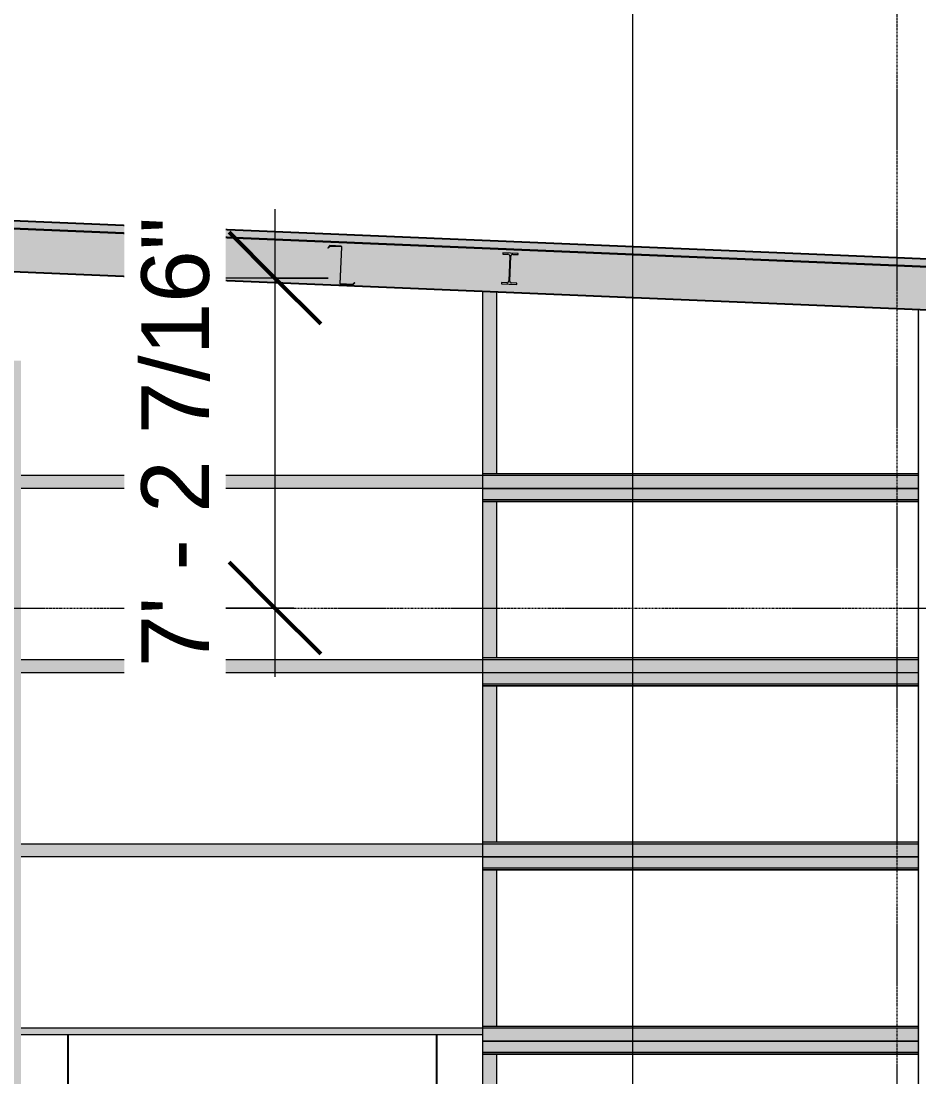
# Model space of a CAD drawing. Header units: inches. Extents: x -23227 to -2744, y -314 to 853.
# Drawn here: x -12691.6 to -12456.6, y 135.3 to 411.7 of the extents above; entities that cross this region are included whole.
import ezdxf

# ---------------------------------------------------------------- set-up
doc = ezdxf.new("R2010")
doc.units = ezdxf.units.IN
doc.header["$MEASUREMENT"] = 0
doc.linetypes.add('Grid Line 1_2_', pattern=[0.875, 0.5, -0.125, 0.125, -0.125])
for name, color, linetype, lineweight in [('A-ANNO-DIMS', 211, 'Continuous', 9), ('A-ANNO-DIMS-192', 211, 'Continuous', 9), ('A-CLNG', 13, 'Continuous', 9), ('A-CLNG-PATT', 13, 'Continuous', 9), ('A-FLOR-LEVL', 51, 'Continuous', 9), ('A-GLAZ-CWMG', 51, 'Continuous', 9), ('A-ROOF', 132, 'Continuous', 9), ('A-WALL-PATT', 111, 'Continuous', 25), ('G-ANNO-SYMB', 111, 'Continuous', 9), ('L-SITE-WALL', 31, 'Continuous', 9), ('S-BEAM', 12, 'Continuous', 9), ('S-COLS', 52, 'Continuous', 9), ('S-GRID', 1, 'Continuous', 9)]:
    doc.layers.add(name, color=color, linetype=linetype, lineweight=lineweight)
doc.styles.add('Arial_2', font='arial.ttf', dxfattribs={"height": 17.703593})
doc.dimstyles.new('Linear_-_3_32__Arial', dxfattribs={"dimscale": 12, "dimtxt": 18, "dimasz": 2, "dimexe": 1.5, "dimexo": 1, "dimgap": 1, "dimtad": 1, "dimdec": 4, "dimrnd": 0.0625, "dimzin": 1, "dimdsep": 46, "dimlunit": 4, "dimtxsty": 'Arial_2', "dimblk1": 'OBLIQUE', "dimblk2": 'OBLIQUE', "dimsah": 1, "dimcen": 0.09, "dimdle": 1.5, "dimazin": 0, "dimtfac": 1, "dimtdec": 4, "dimtix": 1, "dimtmove": 0, "dimatfit": 3, "dimfxl": 1, "dimtvp": 1, "dimtfill": 1, "dimfrac": 2, "dimtolj": 1, "dimtzin": 0, "dimarcsym": 2})

# ---------------------------------------------------------------- blocks, each defined once
blk = doc.blocks.new('Rectangular Mullion - Profile_Polycarbonate_right-1189761-Section 5')
at = {"layer": 'A-GLAZ-CWMG'}
h = blk.add_hatch(color=256, dxfattribs=at)
h.paths.add_polyline_path([(22233.68, 0), (22237.3, 0), (22237.3, 47.7), (22233.68, 47.7)], flags=0)
h.paths.add_polyline_path([(22237.3, 55.05), (22237.3, 96.32), (22233.68, 96.32), (22233.68, 55.05)], flags=0)
h.paths.add_polyline_path([(22233.68, 103.68), (22237.3, 103.68), (22237.3, 141.19), (22233.68, 141.19)], flags=0)
h.paths.add_polyline_path([(22237.3, 148.54), (22237.3, 189.44), (22233.68, 189.44), (22233.68, 148.54)], flags=0)
h.paths.add_polyline_path([(22233.68, 196.79), (22237.3, 196.79), (22237.3, 237.69), (22233.68, 237.69), (22233.68, 232.73)], flags=0)
h.paths.add_polyline_path([(22237.3, 245.04), (22237.3, 285.94), (22233.68, 285.94), (22233.68, 245.04)], flags=0)
h.paths.add_polyline_path([(22237.3, 293.29), (22237.3, 340.85), (22233.68, 341), (22233.68, 293.29)], flags=0)
for p, q in [((22237.3, 293.29), (22237.3, 340.85)), ((22237.3, 245.04), (22237.3, 285.94)), ((22237.3, 196.79), (22237.3, 237.69)), ((22237.3, 148.54), (22237.3, 189.44)), ((22237.3, 103.68), (22237.3, 141.19))]:
    blk.add_line(p, q, dxfattribs=at)
blk = doc.blocks.new('Girt_Z - 10_D-1223970-Section 5')
at = {"layer": 'S-BEAM'}
h = blk.add_hatch(color=256, dxfattribs=at)
h.paths.add_polyline_path([(22347.55, 144.69), (22347.55, 148.06), (22112.8, 148.06), (22112.8, 146.25), (22233.68, 146.25), (22233.68, 144.69), (22336.75, 144.69)], flags=0)
h.paths.add_polyline_path([(21174.74, 146.25), (21379.05, 146.25), (21379.05, 148.06), (21146.8, 148.06), (21146.8, 146.25)], flags=0)
h.paths.add_polyline_path([(21484.61, 146.25), (21621.3, 146.25), (21621.3, 148.06), (21391.05, 148.06), (21391.05, 146.25)], flags=0)
h.paths.add_polyline_path([(21631.3, 146.25), (21861.55, 146.25), (21861.55, 148.06), (21631.3, 148.06)], flags=0)
h.paths.add_polyline_path([(22104.8, 146.25), (22104.8, 148.06), (21873.55, 148.06), (21873.55, 146.25), (22104.35, 146.25)], flags=0)
for points in [[(22336.75, 148.06), (22347.55, 148.06), (22347.55, 148.54), (22233.68, 148.54), (22233.68, 148.06), (22259.28, 148.06)], [(22336.75, 141.72), (22347.55, 141.72), (22347.55, 144.61), (22233.68, 144.61), (22233.68, 141.72), (22259.28, 141.72)], [(22336.75, 141.27), (22347.55, 141.27), (22347.55, 141.72), (22233.68, 141.72), (22233.68, 141.27), (22259.28, 141.27)]]:
    blk.add_hatch(color=256, dxfattribs=at).paths.add_polyline_path(points, flags=0)
for p, q in [((22112.8, 148.06), (22347.55, 148.06)), ((22233.68, 148.54), (22347.55, 148.54)), ((22233.68, 144.69), (22347.55, 144.69)), ((22233.68, 144.61), (22347.55, 144.61)), ((22233.68, 141.72), (22347.55, 141.72)), ((22233.68, 141.27), (22347.55, 141.27)), ((22233.68, 141.19), (22347.55, 141.19))]:
    blk.add_line(p, q, dxfattribs=at)
blk = doc.blocks.new('Girt_Z - 10_D-1223971-Section 5')
at = {"layer": 'S-BEAM'}
h = blk.add_hatch(color=256, dxfattribs=at)
h.paths.add_polyline_path([(21391.05, 241.19), (21621.3, 241.19), (21621.3, 244.56), (21391.05, 244.56)], flags=0)
h.paths.add_polyline_path([(21631.3, 241.19), (21861.55, 241.19), (21861.55, 244.56), (21631.3, 244.56)], flags=0)
h.paths.add_polyline_path([(22336.75, 241.19), (22347.55, 241.19), (22347.55, 244.56), (22112.8, 244.56), (22112.8, 241.19), (22259.28, 241.19)], flags=0)
h.paths.add_polyline_path([(22104.8, 241.19), (22104.8, 244.56), (21873.55, 244.56), (21873.55, 241.19), (22104.35, 241.19)], flags=0)
for points in [[(22347.55, 244.56), (22347.55, 245.04), (22233.68, 245.04), (22233.68, 244.56), (22336.75, 244.56)], [(22347.55, 238.22), (22347.55, 241.11), (22233.68, 241.11), (22233.68, 238.22), (22336.75, 238.22)], [(22347.55, 237.77), (22347.55, 238.22), (22233.68, 238.22), (22233.68, 237.77), (22336.75, 237.77)], [(22347.55, 237.69), (22347.55, 237.77), (22336.75, 237.69)]]:
    blk.add_hatch(color=256, dxfattribs=at).paths.add_polyline_path(points, flags=0)
for p, q in [((22112.8, 244.56), (22347.55, 244.56)), ((22233.68, 245.04), (22347.55, 245.04)), ((22112.8, 241.19), (22347.55, 241.19)), ((22233.68, 241.11), (22347.55, 241.11)), ((22233.68, 238.22), (22347.55, 238.22)), ((22233.68, 237.77), (22347.55, 237.77)), ((22233.68, 237.69), (22347.55, 237.69))]:
    blk.add_line(p, q, dxfattribs=at)
blk = doc.blocks.new('Girt_Z - 10_D-1223975-Section 5')
at = {"layer": 'S-BEAM'}
for points in [[(22112.8, 192.94), (22347.55, 192.94), (22347.55, 196.31), (22112.8, 196.31)], [(22336.75, 196.31), (22347.55, 196.31), (22347.55, 196.79), (22233.68, 196.79), (22233.68, 196.31), (22259.28, 196.31)], [(22336.75, 189.97), (22347.55, 189.97), (22347.55, 192.86), (22233.68, 192.86), (22233.68, 189.97), (22259.28, 189.97)], [(22336.75, 189.52), (22347.55, 189.52), (22347.55, 189.97), (22233.68, 189.97), (22233.68, 189.52), (22259.28, 189.52)]]:
    blk.add_hatch(color=256, dxfattribs=at).paths.add_polyline_path(points, flags=0)
for p, q in [((22112.8, 196.31), (22347.55, 196.31)), ((22233.68, 196.79), (22347.55, 196.79)), ((22112.8, 192.94), (22347.55, 192.94)), ((22233.68, 192.86), (22347.55, 192.86)), ((22233.68, 189.97), (22347.55, 189.97)), ((22233.68, 189.52), (22347.55, 189.52)), ((22233.68, 189.44), (22347.55, 189.44))]:
    blk.add_line(p, q, dxfattribs=at)
blk = doc.blocks.new('Girt_Z - 10_D-1223976-Section 5')
at = {"layer": 'S-BEAM'}
for points in [[(22336.75, 292.81), (22347.55, 292.81), (22347.55, 293.29), (22233.68, 293.29), (22233.68, 292.81), (22259.28, 292.81)], [(22112.8, 289.44), (22347.55, 289.44), (22347.55, 292.81), (22112.8, 292.81)], [(22336.75, 286.47), (22347.55, 286.47), (22347.55, 289.36), (22233.68, 289.36), (22233.68, 286.47), (22259.28, 286.47)], [(22336.75, 286.02), (22347.55, 286.02), (22347.55, 286.47), (22233.68, 286.47), (22233.68, 286.02), (22259.28, 286.02)]]:
    blk.add_hatch(color=256, dxfattribs=at).paths.add_polyline_path(points, flags=0)
for p, q in [((22233.68, 293.29), (22347.55, 293.29)), ((22112.8, 292.81), (22347.55, 292.81)), ((22112.8, 289.44), (22347.55, 289.44)), ((22233.68, 289.36), (22347.55, 289.36)), ((22233.68, 286.47), (22347.55, 286.47)), ((22233.68, 286.02), (22347.55, 286.02)), ((22233.68, 285.94), (22347.55, 285.94))]:
    blk.add_line(p, q, dxfattribs=at)
blk = doc.blocks.new('W-Wide Flange - W8X15-1253536-Section 5')
at = {"layer": 'S-BEAM'}
h = blk.add_hatch(dxfattribs=at)
h.set_pattern_fill('FP_24', color=256, style=0, pattern_type=2)
h.set_pattern_definition([(45, (22063.858, 65.275), (-19.007, 19.007), []), (45, (22063.858, 94.075), (-19.007, 19.007), [])])
h.paths.add_polyline_path([(22242.53, 342.78), (22242.54, 343.09), (22241.16, 343.15), (22240.81, 343.31), (22240.68, 343.67), (22240.95, 350.15), (22241.11, 350.49), (22241.47, 350.62), (22242.85, 350.57), (22242.87, 350.88), (22238.86, 351.05), (22238.85, 350.73), (22240.23, 350.67), (22240.58, 350.51), (22240.71, 350.16), (22240.44, 343.68), (22240.28, 343.33), (22239.92, 343.2), (22238.54, 343.26), (22238.52, 342.94)], flags=0)
at = {"layer": 'S-BEAM', "lineweight": 15}
for p, q in [((22238.86, 351.05), (22238.85, 350.73)), ((22238.85, 350.73), (22240.23, 350.67)), ((22242.87, 350.88), (22238.86, 351.05)), ((22240.71, 350.16), (22240.44, 343.68)), ((22240.68, 343.67), (22240.95, 350.15)), ((22241.47, 350.62), (22242.85, 350.57)), ((22242.85, 350.57), (22242.87, 350.88)), ((22238.54, 343.26), (22238.52, 342.94)), ((22238.52, 342.94), (22242.53, 342.78)), ((22239.92, 343.2), (22238.54, 343.26)), ((22242.54, 343.09), (22241.16, 343.15)), ((22242.53, 342.78), (22242.54, 343.09))]:
    blk.add_line(p, q, dxfattribs=at)
for centre, start, end in [((22240.21, 350.18), 357.6141, 87.6141), ((22241.45, 350.13), 87.6141, 177.6141), ((22239.94, 343.7), 267.6141, 357.6141), ((22241.18, 343.65), 177.6141, 267.6141)]:
    blk.add_arc(centre, 0.497, start, end, dxfattribs=at)
blk = doc.blocks.new('Girt_Z - 10_D-1351984-Section 5')
at = {"layer": 'S-BEAM'}
h = blk.add_hatch(color=256, dxfattribs=at)
h.paths.add_polyline_path([(21911.84, 354.66), (21912.35, 355.22), (21912.27, 355.29), (21911.8, 354.78), (21908.66, 354.91), (21908.47, 354.8)], flags=0)
h.paths.add_polyline_path([(21908.47, 354.8), (21908.59, 354.99), (21908.99, 364.6), (21908.88, 364.61)], flags=0)
h.paths.add_polyline_path([(21905.45, 364.29), (21905.92, 364.81), (21908.81, 364.69), (21908.81, 364.8), (21905.87, 364.92), (21905.37, 364.37)], flags=0)
at = {"layer": 'S-BEAM', "lineweight": 15}
for p, q in [((21905.87, 364.92), (21905.37, 364.37)), ((21905.37, 364.37), (21905.45, 364.29)), ((21905.45, 364.29), (21905.92, 364.81)), ((21908.81, 364.8), (21905.87, 364.92)), ((21905.92, 364.81), (21908.81, 364.69)), ((21908.88, 364.61), (21908.47, 354.8)), ((21908.59, 354.99), (21908.99, 364.6)), ((21908.47, 354.8), (21911.84, 354.66)), ((21911.8, 354.78), (21908.66, 354.91)), ((21912.27, 355.29), (21911.8, 354.78)), ((21911.84, 354.66), (21912.35, 355.22)), ((21912.35, 355.22), (21912.27, 355.29))]:
    blk.add_line(p, q, dxfattribs=at)
for centre, radius, start, end in [((21908.8, 364.61), 0.187, 357.6141, 87.6141), ((21908.8, 364.61), 0.0782, 357.6141, 85.4913), ((21908.67, 354.98), 0.0782, 177.6141, 264.5717)]:
    blk.add_arc(centre, radius, start, end, dxfattribs=at)
blk = doc.blocks.new('DIMBLOCK2-Section 5')
at = {"layer": 'A-ANNO-DIMS-192'}
for p, q in [((-12625.14, 362.44), (-12625.14, 240)), ((-12611.18, 344.44), (-12643.14, 344.44)), ((-12625.14, 344.44), (-12611.18, 344.44)), ((-12620.17, 258), (-12643.14, 258)), ((-12625.14, 258), (-12620.17, 258))]:
    blk.add_line(p, q, dxfattribs=at)
at = {"layer": 'A-ANNO-DIMS-192', "lineweight": 50}
for p, q in [((-12625.14, 344.44), (-12637.14, 356.44)), ((-12625.14, 344.44), (-12613.14, 332.44)), ((-12625.14, 258), (-12637.14, 270)), ((-12625.14, 258), (-12613.14, 246))]:
    blk.add_line(p, q, dxfattribs=at)
at = {"layer": 'A-ANNO-DIMS-192', "color": 0, "insert": (-12660.11, 242.51), "char_height": 17.7036, "width": 140.8985, "attachment_point": 1, "rotation": 90, "line_spacing_factor": 0.938532, "style": 'Arial_2', "bg_fill": 3, "box_fill_scale": 1.25, "bg_fill_color": 0, "bg_fill_transparency": 0}
blk.add_mtext('7\' - 2 7/16"', dxfattribs=at)
blk = doc.blocks.new('_Oblique')
at = {"color": 0, "linetype": 'ByBlock', "lineweight": -2}
blk.add_line((-0.5, -0.5), (0.5, 0.5), dxfattribs=at)

msp = doc.modelspace()

# ---------------------------------------------------------------- hatches: boundary and pattern name
at = {"layer": 'A-CLNG-PATT'}
h = msp.add_hatch(dxfattribs=at)
h.set_pattern_fill('FP_23', color=256, style=0, pattern_type=2)
h.set_pattern_definition([(161.57, (22064.818, 66.235), (-7.6802237, -0.0009796), [0, -54.643, 6.067, 0]), (18.43, (22062.898, 66.235), (-7.6802237, 0.0009796), [0, -54.643, 6.067, 0]), (108.43, (22064.818, 66.235), (3.8382953, -19.20136532), [18.211, -42.499]), (71.57, (22062.898, 66.235), (3.8382953, 19.20136532), [18.211, -42.499])])
h.paths.add_polyline_path([(-12431.79815, 335.21711), (-12431.79815, 346.47687), (-13669.30612, 398.0397), (-13669.30612, 386.77994), (-12448.24148, 335.90225)], flags=0)
at = {"layer": 'A-ROOF'}
msp.add_hatch(color=256, dxfattribs=at).paths.add_polyline_path([(-12368.55512, 343.84174), (-12368.55512, 345.84348), (-13683.90594, 400.64976), (-13683.90594, 398.64803), (-12390.14085, 344.74115)], flags=0)
at = {"layer": 'A-WALL-PATT', "lineweight": 9}
h = msp.add_hatch(dxfattribs=at)
h.set_pattern_fill('FP_29', color=256, style=0, pattern_type=2)
h.set_pattern_definition([(90, (22012.18, -722), (-193, -193), [48, -145]), (180, (22012.18, -722), (-2e-14, -193), [96.25, -96.75]), (270, (21915.93, -674), (-193, -193), [48, -145]), (180, (22012.18, -674), (-2e-14, -193), [96.25, -96.75]), (270, (21915.68, -674), (-193, -193), [48, -145]), (180, (21915.68, -674), (-2e-14, -193), [96.25, -96.75]), (90, (21819.43, -722), (-193, -193), [48, -145]), (180, (21915.68, -722), (-2e-14, -193), [96.25, -96.75]), (90, (21964.18, -673.75), (-193, -193), [48, -145]), (180, (22012.43, -673.75), (-2e-14, -193), [48.25, -144.75]), (180, (22012.43, -625.75), (-2e-14, -193), [48.25, -144.75]), (90, (21867.68, -673.75), (-193, -193), [48, -145]), (180, (21963.93, -673.75), (-2e-14, -193), [96.25, -96.75]), (270, (21963.93, -625.75), (-193, -193), [48, -145]), (180, (21963.93, -625.75), (-2e-14, -193), [96.25, -96.75]), (180, (21867.43, -673.75), (-2e-14, -193), [48, -145]), (270, (21867.43, -625.75), (-193, -193), [48, -145]), (180, (21867.43, -625.75), (-2e-14, -193), [48, -145]), (90, (22012.18, -625.5), (-193, -193), [48, -145]), (180, (22012.18, -625.5), (-2e-14, -193), [96.25, -96.75]), (270, (21915.93, -577.5), (-193, -193), [48, -145]), (180, (22012.18, -577.5), (-2e-14, -193), [96.25, -96.75]), (270, (21915.68, -577.5), (-193, -193), [48, -145]), (180, (21915.68, -577.5), (-2e-14, -193), [96.25, -96.75]), (270, (21819.43, -577.5), (-193, -193), [48, -145]), (180, (21915.68, -625.5), (-2e-14, -193), [96.25, -96.75]), (90, (21964.18, -577.25), (-193, -193), [48, -145]), (180, (22012.43, -577.25), (-2e-14, -193), [48.25, -144.75]), (180, (22012.43, -529.25), (-2e-14, -193), [48.25, -144.75]), (90, (21867.68, -577.25), (-193, -193), [48, -145]), (180, (21963.93, -577.25), (-2e-14, -193), [96.25, -96.75]), (270, (21963.93, -529.25), (-193, -193), [48, -145]), (180, (21963.93, -529.25), (-2e-14, -193), [96.25, -96.75]), (180, (21867.43, -577.25), (-2e-14, -193), [48, -145]), (270, (21867.43, -529.25), (-193, -193), [48, -145]), (180, (21867.43, -529.25), (-2e-14, -193), [48, -145])])
h.paths.add_polyline_path([(-13657.55612, 0), (-13425.30612, 0), (-13425.30612, 146.25), (-13657.55612, 146.25), (-13657.55612, 37.42436)], flags=0)
h.paths.add_polyline_path([(-12942.80612, 0), (-12942.80612, 146.25), (-13173.05612, 146.25), (-13173.05612, 0), (-13009.88085, 0)], flags=0)
h.paths.add_polyline_path([(-13413.30612, 0), (-13183.05612, 0), (-13183.05612, 146.25), (-13413.30612, 146.25), (-13413.30612, 7.23827)], flags=0)
h.paths.add_polyline_path([(-12570.68112, 0), (-12570.68112, 146.25), (-12691.55612, 146.25), (-12691.55612, 0), (-12622.54335, 0)], flags=0)
h.paths.add_polyline_path([(-12699.55612, 0), (-12699.55612, 146.25), (-12930.80612, 146.25), (-12930.80612, 0), (-12700.01085, 0)], flags=0)
at = {"layer": 'S-COLS', "lineweight": 5}
for points in [[(-12456.37253, 0), (-12456.37253, 336.24104), (-12456.80612, 336.25911), (-12456.80612, 0)], [(-12691.55612, 0), (-12691.55612, 322.8287), (-12699.55612, 322.8287), (-12699.55612, 0)]]:
    msp.add_hatch(color=256, dxfattribs=at).paths.add_polyline_path(points, flags=0)

# ---------------------------------------------------------------- linework, layer by layer
at = {"layer": 'A-CLNG', "lineweight": 25}
for p, q in [((-12431.79815, 346.47687), (-13669.30612, 398.0397)), ((-13669.30612, 386.77994), (-12431.79815, 335.21711))]:
    msp.add_line(p, q, dxfattribs=at)
at = {"layer": 'A-FLOR-LEVL', "linetype": 'Grid Line 1_2_'}
msp.add_line((-14442.7581, 258), (-11576.98783, 258), dxfattribs=at)
at = {"layer": 'A-ROOF', "lineweight": 25}
for p, q in [((-12368.55512, 345.84348), (-13683.90594, 400.64976)), ((-13417.80612, 387.56054), (-12368.55512, 343.84174))]:
    msp.add_line(p, q, dxfattribs=at)
at = {"layer": 'G-ANNO-SYMB'}
msp.add_line((-12531.52584, 545.15708), (-12531.52584, -79.66081), dxfattribs=at)
at = {"layer": 'L-SITE-WALL'}
for p, q in [((-12570.68112, 196.31252), (-12570.68112, 341.0039)), ((-12570.68112, 0), (-12570.68112, 196.3125)), ((-12570.68112, 146.25), (-12691.55612, 146.25))]:
    msp.add_line(p, q, dxfattribs=at)
at = {"layer": 'S-COLS'}
msp.add_line((-12456.80612, 336.25911), (-12456.80612, 0), dxfattribs=at)
at = {"layer": 'S-GRID', "linetype": 'Grid Line 1_2_'}
msp.add_line((-12462.30612, -273.16081), (-12462.30612, 738.65708), dxfattribs=at)

# ---------------------------------------------------------------- block references
at = {"layer": 'A-GLAZ-CWMG'}
msp.add_blockref('Rectangular Mullion - Profile_Polycarbonate_right-1189761-Section 5', (-34804.35893, 0), dxfattribs=at)
at = {"layer": 'S-BEAM'}
for name, p in [('Girt_Z - 10_D-1351984-Section 5', (-34564.56699, -9.99133)), ('Girt_Z - 10_D-1351984-Section 5', (-34516.60861, -11.9896)), ('W-Wide Flange - W8X15-1253536-Section 5', (-34804.35893, 0)), ('Girt_Z - 10_D-1223976-Section 5', (-34804.35893, 0)), ('Girt_Z - 10_D-1223971-Section 5', (-34804.35893, 0)), ('Girt_Z - 10_D-1223975-Section 5', (-34804.35893, 0)), ('Girt_Z - 10_D-1223970-Section 5', (-34804.35893, 0))]:
    msp.add_blockref(name, p, dxfattribs=at)

# ---------------------------------------------------------------- next in the draw order: dimensions: what is measured, and where the dimension line sits
at = {"layer": 'A-ANNO-DIMS'}
dim = msp.add_linear_dim(base=(-12625.144699, 258), p1=(-12599.18112, 344.443352), p2=(-12608.174137, 258), angle=90, dimstyle='Linear_-_3_32__Arial', override={"dimpost": '<>', "dimfxl": 86.909881}, dxfattribs=at)
dim.commit()
dim.dimension.update_dxf_attribs({"geometry": 'DIMBLOCK2-Section 5', "text_midpoint": (-12646.298399, 301.221676)})

doc.saveas('drawing.dxf')
